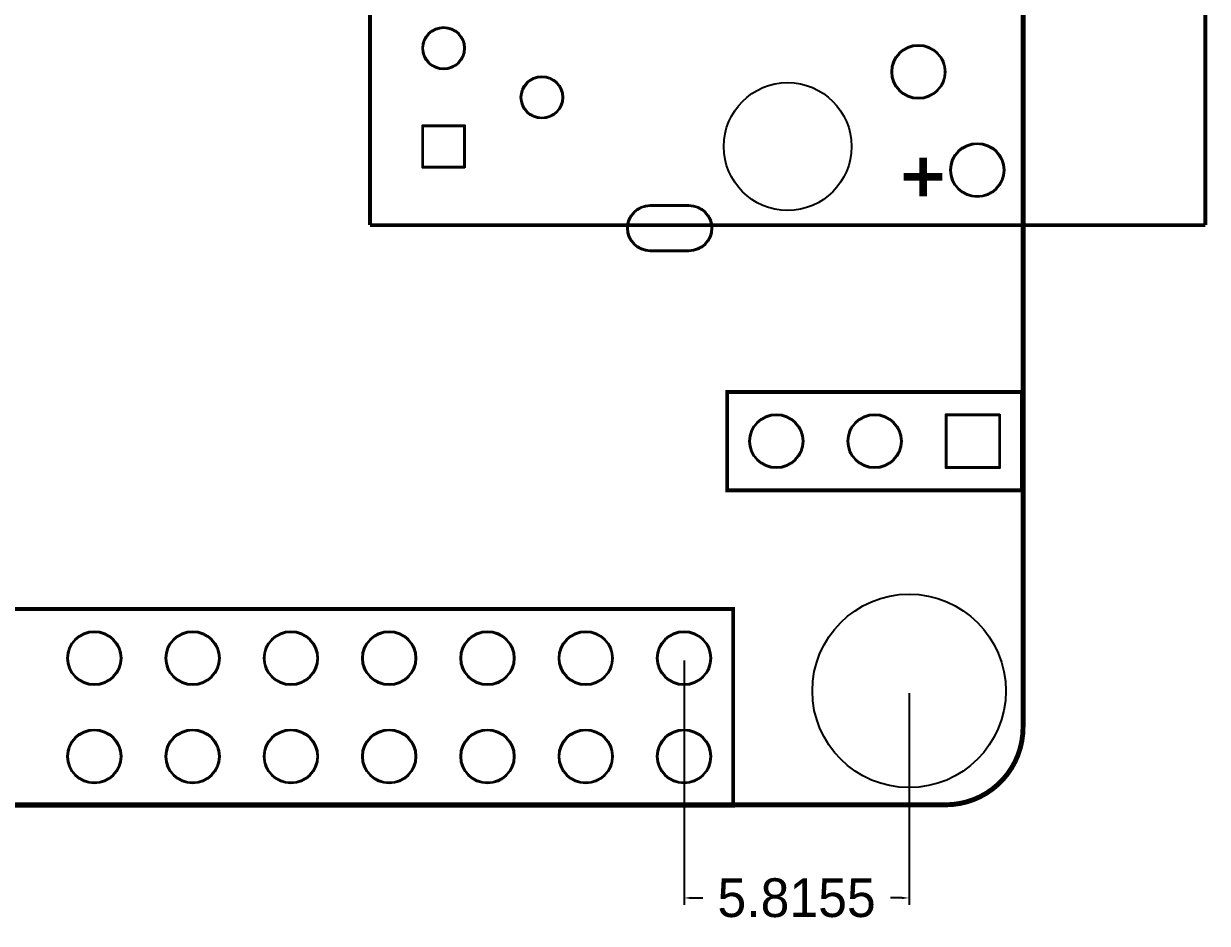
# Model space of a CAD drawing. Extents: x 16 to 143, y 14 to 67.
# Drawn here: x 52.37 to 82.96, y 13.62 to 36.88 of the extents above; entities that cross this region are included whole.
import ezdxf

# ---------------------------------------------------------------- set-up
doc = ezdxf.new("R2010")
doc.units = 0
doc.header["$MEASUREMENT"] = 0
doc.layers.get('0').update_dxf_attribs({"linetype": 'CONTINUOUS'})
doc.layers.get('Defpoints').update_dxf_attribs({"linetype": 'CONTINUOUS'})
for name, color, linetype in [('BG_OUTLINE', 254, 'CONTINUOUS'), ('PG_SILKSCREEN_TOP', 30, 'CONTINUOUS'), ('PIN_PASTEMASK_TOP', 85, 'CONTINUOUS'), ('PIN_TOP', 1, 'CONTINUOUS')]:
    doc.layers.add(name, color=color, linetype=linetype)
doc.dimstyles.get("Standard").update_dxf_attribs({"dimtxt": 0.18, "dimasz": 0.18, "dimexe": 0.18, "dimexo": 0.0625, "dimgap": 0.09, "dimtad": 0, "dimtih": 1, "dimtoh": 1, "dimdec": 4, "dimzin": 0, "dimdsep": 46, "dimtxsty": 'STANDARD', "dimcen": 0.09, "dimadec": 0, "dimazin": 0, "dimtfac": 1, "dimtdec": 4, "dimtofl": 0, "dimtmove": 0, "dimatfit": 3, "dimfxl": 1, "dimtolj": 1, "dimtzin": 0, "dimarcsym": 0})

# ---------------------------------------------------------------- blocks, each defined once
blk = doc.blocks.new('*D11')
at = {"color": 0, "linetype": 'Continuous', "lineweight": -2}
for p, q in [((69.441, 20.415), (69.441, 14.1)), ((75.256, 19.569), (75.256, 14.1)), ((69.621, 14.28), (69.925, 14.28)), ((75.076, 14.28), (74.772, 14.28))]:
    blk.add_line(p, q, dxfattribs=at)
at = {"color": 0, "linetype": 'Continuous'}
for points in [[(69.621, 14.31), (69.621, 14.25), (69.441, 14.28)], [(75.076, 14.31), (75.076, 14.25), (75.256, 14.28)]]:
    blk.add_solid(points, dxfattribs=at)
at = {"layer": 'Defpoints', "color": 0, "linetype": 'Continuous'}
for p in [(69.441, 20.478), (75.256, 19.632), (69.441, 14.28)]:
    blk.add_point(p, dxfattribs=at)
at = {"color": 0, "linetype": 'Continuous', "insert": (72.348, 14.28), "char_height": 1, "attachment_point": 5}
blk.add_mtext('\\A1;5.8155', dxfattribs=at)

msp = doc.modelspace()

# ---------------------------------------------------------------- linework, layer by layer
at = {"layer": 'BG_OUTLINE', "const_width": 0.127}
msp.add_lwpolyline([(32.2006, 62.6872), (76.20051, 62.6872, -0.414214), (78.2005, 60.6872), (78.2005, 18.68729, -0.414214), (76.20051, 16.68729), (32.2006, 16.68729, -0.414214), (30.2006, 18.68729), (30.2006, 60.6872, -0.414214), (32.2006, 62.6872)], format="xyb", dxfattribs=at)
msp.add_lwpolyline([(32.2006, 62.6872), (76.20051, 62.6872, -0.414214), (78.2005, 60.6872), (78.2005, 18.68729, -0.414214), (76.20051, 16.68729), (32.2006, 16.68729, -0.414214), (30.2006, 18.68729), (30.2006, 60.6872, -0.414214), (32.2006, 62.6872)], format="xyb", dxfattribs=at)
at = {"layer": 'PG_SILKSCREEN_TOP'}
for points, const_width in [([(61.32271, 47.16394), (61.32271, 31.66994)], 0.1), ([(82.91271, 31.66994), (82.91271, 47.16394)], 0.1), ([(75.61771, 32.41693), (75.61771, 33.41695)], 0.2), ([(75.11771, 32.91693), (76.1177, 32.91693)], 0.2), ([(61.32271, 31.66994), (82.91271, 31.66994)], 0.1), ([(78.1746, 24.8158), (70.5546, 24.8158), (70.5546, 27.3558), (78.1746, 27.3558), (78.1746, 24.8158)], 0.1), ([(37.69055, 21.74768), (70.71055, 21.74768), (70.71055, 16.66768), (37.69055, 16.66768), (37.69055, 21.74768)], 0.1)]:
    msp.add_lwpolyline(points, dxfattribs=dict(at, const_width=const_width))
at = {"layer": 'PIN_PASTEMASK_TOP'}
for points in [[(63.75272, 33.17693), (62.70271, 33.17693), (62.70271, 34.22694), (63.75272, 34.22694)], [(77.5796, 26.76081), (77.5796, 25.4108), (76.22959, 25.4108), (76.22959, 26.76081)]]:
    msp.add_lwpolyline(points, close=True, dxfattribs=at)
msp.add_lwpolyline([(68.56771, 32.16694), (69.5677, 32.16694, -1), (69.5677, 31.01693), (68.56771, 31.01693, -1)], format="xyb", close=True, dxfattribs=at)
for centre, radius in [((63.22771, 36.24194), 0.52501), ((75.49771, 35.63193), 0.675), ((65.76771, 34.97194), 0.52501), ((72.11771, 33.70194), 1.651), ((77.0177, 33.09193), 0.675), ((71.8246, 26.0858), 0.675), ((74.3646, 26.0858), 0.675), ((54.20055, 20.47768), 0.675), ((56.74055, 20.47768), 0.675), ((59.28055, 20.47768), 0.675), ((61.82055, 20.47768), 0.675), ((64.36055, 20.47768), 0.675), ((66.90055, 20.47768), 0.675), ((69.44055, 20.47768), 0.675), ((54.20055, 17.93768), 0.675), ((56.74055, 17.93768), 0.675), ((59.28055, 17.93768), 0.675), ((61.82055, 17.93768), 0.675), ((64.36055, 17.93768), 0.675), ((66.90055, 17.93768), 0.675), ((69.44055, 17.93768), 0.675)]:
    msp.add_circle(centre, radius, dxfattribs=at)
at = {"layer": 'PIN_TOP'}
for points in [[(63.77771, 33.15194), (62.67771, 33.15194), (62.67771, 34.25194), (63.77771, 34.25194)], [(77.60459, 26.7858), (77.60459, 25.3858), (76.2046, 25.3858), (76.2046, 26.7858)]]:
    msp.add_lwpolyline(points, close=True, dxfattribs=at)
msp.add_lwpolyline([(68.56771, 32.19194), (69.5677, 32.19194, -1), (69.5677, 30.99194), (68.56771, 30.99194, -1)], format="xyb", close=True, dxfattribs=at)
for centre, radius in [((63.22771, 36.24194), 0.55), ((75.49771, 35.63193), 0.7), ((65.76771, 34.97194), 0.55), ((72.11771, 33.70194), 1.651), ((77.0177, 33.09193), 0.7), ((71.8246, 26.0858), 0.7), ((74.3646, 26.0858), 0.7), ((75.25601, 19.63179), 2.5), ((54.20055, 20.47768), 0.7), ((56.74055, 20.47768), 0.7), ((59.28055, 20.47768), 0.7), ((61.82055, 20.47768), 0.7), ((64.36055, 20.47768), 0.7), ((66.90055, 20.47768), 0.7), ((69.44055, 20.47768), 0.7), ((54.20055, 17.93768), 0.7), ((56.74055, 17.93768), 0.7), ((59.28055, 17.93768), 0.7), ((61.82055, 17.93768), 0.7), ((64.36055, 17.93768), 0.7), ((66.90055, 17.93768), 0.7), ((69.44055, 17.93768), 0.7)]:
    msp.add_circle(centre, radius, dxfattribs=at)

# ---------------------------------------------------------------- dimensions: what is measured, and where the dimension line sits
at = {"linetype": 'Continuous'}
dim = msp.add_linear_dim(base=(69.44055, 14.28029), p1=(75.25601, 19.63179), p2=(69.44055, 20.47768), dimstyle='Standard', override={"dimtxt": 1}, dxfattribs=at)
dim.commit()
dim.dimension.update_dxf_attribs({"geometry": '*D11', "text_midpoint": (72.34828, 14.28029)})

doc.saveas('drawing.dxf')
